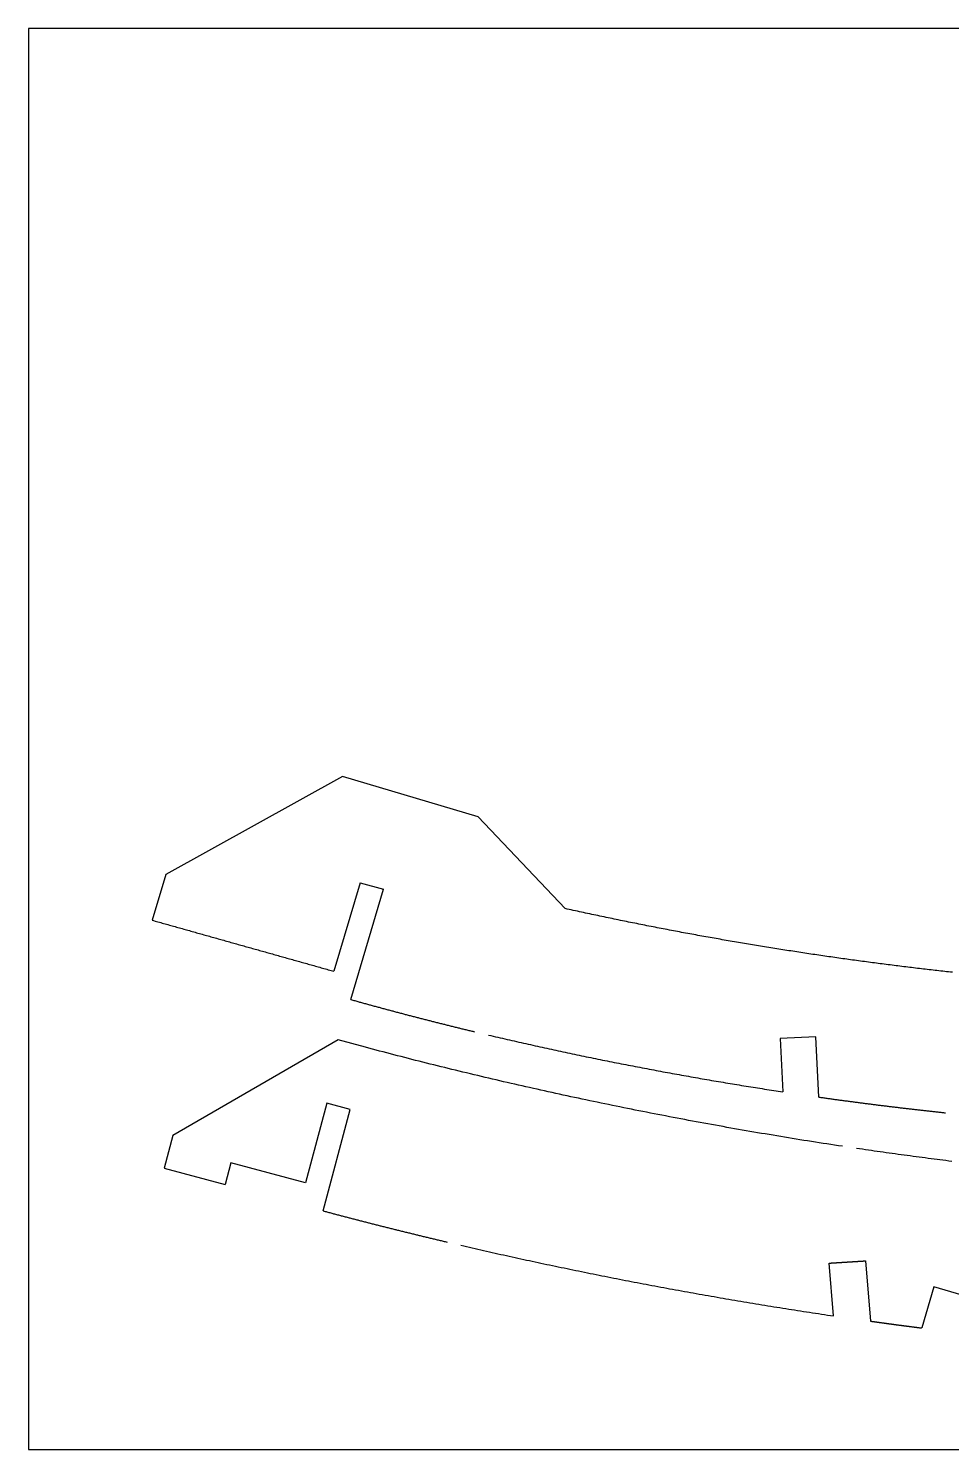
# Model space of a CAD drawing. Extents: x -234 to 666, y 203 to 303.
# Drawn here: x -233.8 to -168.8, y 203.5 to 303.5 of the extents above; entities that cross this region are included whole.
import ezdxf

# ---------------------------------------------------------------- set-up
doc = ezdxf.new("R2010")
doc.units = 0
doc.layers.get('0').update_dxf_attribs({"linetype": 'CONTINUOUS'})
doc.layers.add('90X10', color=1, linetype='CONTINUOUS')

msp = doc.modelspace()

# ---------------------------------------------------------------- linework, layer by layer
for p, q in [((-211.71242, 250.85115), (-224.15083, 243.9476)), ((-202.16387, 248.02243), (-211.71242, 250.85115)), ((-196.03099, 241.55935), (-202.16387, 248.02243)), ((-224.15083, 243.9476), (-225.10104, 240.74011)), ((-210.45742, 243.37339), (-212.30262, 237.14478)), ((-210.45742, 243.37339), (-208.81176, 242.91706)), ((-211.1113, 235.15476), (-208.81176, 242.91706)), ((-212.00123, 232.31219), (-223.6477, 225.5881)), ((-210.09338, 231.80099), (-212.00123, 232.31219)), ((-178.38809, 232.52904), (-180.8898, 232.41942)), ((-180.8898, 232.41942), (-180.70218, 228.66223)), ((-178.17654, 228.29261), (-178.38809, 232.52904)), ((-212.81069, 227.859), (-214.30969, 222.26465)), ((-213.06495, 220.28604), (-211.15468, 227.41527)), ((-211.15468, 227.41527), (-212.81069, 227.859)), ((-223.6477, 225.5881), (-224.26431, 223.28689)), ((-224.26431, 223.28689), (-219.97208, 222.13679)), ((-219.56081, 223.67168), (-219.97208, 222.13679)), ((-214.30969, 222.26465), (-219.56081, 223.67168)), ((-177.13225, 212.89694), (-177.43961, 216.60988)), ((-174.89608, 216.76951), (-174.54486, 212.52673)), ((-170.07903, 214.93936), (-170.923, 212.04547)), ((-167.67753, 214.23988), (-170.07903, 214.93936))]:
    msp.add_line(p, q)
for points in [[(-168.767, 237.074, 0), (-168.903, 237.089, 0), (-169.039, 237.103, 0), (-169.175, 237.118, 0), (-169.311, 237.133, 0), (-169.447, 237.148, 0), (-169.584, 237.164, 0), (-169.72, 237.179, 0), (-169.857, 237.194, 0), (-169.993, 237.21, 0), (-170.13, 237.225, 0), (-170.266, 237.241, 0), (-170.403, 237.256, 0), (-170.54, 237.272, 0), (-170.677, 237.288, 0), (-170.814, 237.304, 0), (-170.951, 237.32, 0), (-171.088, 237.336, 0), (-171.225, 237.352, 0), (-171.362, 237.369, 0), (-171.5, 237.385, 0), (-171.637, 237.401, 0), (-171.775, 237.418, 0), (-171.912, 237.435, 0), (-172.05, 237.451, 0), (-172.188, 237.468, 0), (-172.325, 237.485, 0), (-172.463, 237.502, 0), (-172.601, 237.519, 0), (-172.739, 237.536, 0), (-172.877, 237.554, 0), (-173.016, 237.571, 0), (-173.154, 237.588, 0), (-173.292, 237.606, 0), (-173.43, 237.623, 0), (-173.569, 237.641, 0), (-173.707, 237.659, 0), (-173.846, 237.677, 0), (-173.985, 237.695, 0), (-174.123, 237.713, 0), (-174.262, 237.731, 0), (-174.401, 237.749, 0), (-174.54, 237.768, 0), (-174.679, 237.786, 0), (-174.818, 237.804, 0), (-174.957, 237.823, 0), (-175.096, 237.842, 0), (-175.235, 237.86, 0), (-175.375, 237.879, 0), (-175.514, 237.898, 0), (-175.653, 237.917, 0), (-175.793, 237.936, 0), (-175.932, 237.955, 0), (-176.072, 237.975, 0), (-176.212, 237.994, 0), (-176.351, 238.014, 0), (-176.491, 238.033, 0), (-176.631, 238.053, 0), (-176.771, 238.073, 0), (-176.911, 238.092, 0), (-177.051, 238.112, 0), (-177.191, 238.132, 0), (-177.331, 238.152, 0), (-177.471, 238.172, 0), (-177.612, 238.193, 0), (-177.752, 238.213, 0), (-177.892, 238.233, 0), (-178.033, 238.254, 0), (-178.173, 238.275, 0), (-178.314, 238.295, 0), (-178.454, 238.316, 0), (-178.595, 238.337, 0), (-178.736, 238.358, 0), (-178.877, 238.379, 0), (-179.017, 238.4, 0), (-179.158, 238.421, 0), (-179.299, 238.443, 0), (-179.44, 238.464, 0), (-179.581, 238.486, 0), (-179.722, 238.507, 0), (-179.863, 238.529, 0), (-180.004, 238.551, 0), (-180.146, 238.573, 0), (-180.287, 238.594, 0), (-180.428, 238.616, 0), (-180.57, 238.639, 0), (-180.711, 238.661, 0), (-180.852, 238.683, 0), (-180.994, 238.706, 0), (-181.136, 238.728, 0), (-181.277, 238.751, 0), (-181.419, 238.773, 0), (-181.56, 238.796, 0), (-181.702, 238.819, 0), (-181.844, 238.842, 0), (-181.986, 238.865, 0), (-182.128, 238.888, 0), (-182.27, 238.911, 0), (-182.412, 238.934, 0), (-182.554, 238.958, 0), (-182.696, 238.981, 0), (-182.838, 239.005, 0), (-182.98, 239.028, 0), (-183.122, 239.052, 0), (-183.264, 239.076, 0), (-183.406, 239.1, 0), (-183.549, 239.124, 0), (-183.691, 239.148, 0), (-183.833, 239.172, 0), (-183.976, 239.196, 0), (-184.118, 239.221, 0), (-184.261, 239.245, 0), (-184.403, 239.27, 0), (-184.546, 239.294, 0), (-184.688, 239.319, 0), (-184.831, 239.344, 0), (-184.974, 239.369, 0), (-185.116, 239.394, 0), (-185.259, 239.419, 0), (-185.402, 239.444, 0), (-185.544, 239.469, 0), (-185.687, 239.495, 0), (-185.83, 239.52, 0), (-185.973, 239.546, 0), (-186.116, 239.571, 0), (-186.259, 239.597, 0), (-186.402, 239.623, 0), (-186.545, 239.649, 0), (-186.688, 239.675, 0), (-186.831, 239.701, 0), (-186.974, 239.727, 0), (-187.117, 239.753, 0), (-187.26, 239.78, 0), (-187.404, 239.806, 0), (-187.547, 239.833, 0), (-187.69, 239.859, 0), (-187.833, 239.886, 0), (-187.977, 239.913, 0), (-188.12, 239.94, 0), (-188.263, 239.967, 0), (-188.407, 239.994, 0), (-188.55, 240.021, 0), (-188.694, 240.048, 0), (-188.837, 240.075, 0), (-188.98, 240.103, 0), (-189.124, 240.13, 0), (-189.267, 240.158, 0), (-189.411, 240.186, 0), (-189.555, 240.214, 0), (-189.698, 240.241, 0), (-189.842, 240.269, 0), (-189.985, 240.298, 0), (-190.129, 240.326, 0), (-190.273, 240.354, 0), (-190.416, 240.382, 0), (-190.56, 240.411, 0), (-190.704, 240.439, 0), (-190.848, 240.468, 0), (-190.991, 240.497, 0), (-191.135, 240.525, 0), (-191.279, 240.554, 0), (-191.423, 240.583, 0), (-191.567, 240.612, 0), (-191.71, 240.642, 0), (-191.854, 240.671, 0), (-191.998, 240.7, 0), (-192.142, 240.73, 0), (-192.286, 240.759, 0), (-192.43, 240.789, 0), (-192.574, 240.818, 0), (-192.718, 240.848, 0), (-192.862, 240.878, 0), (-193.006, 240.908, 0), (-193.15, 240.938, 0), (-193.294, 240.968, 0), (-193.438, 240.999, 0), (-193.582, 241.029, 0), (-193.726, 241.06, 0), (-193.87, 241.09, 0), (-194.014, 241.121, 0), (-194.158, 241.151, 0), (-194.302, 241.182, 0), (-194.446, 241.213, 0), (-194.59, 241.244, 0), (-194.734, 241.275, 0), (-194.878, 241.307, 0), (-195.022, 241.338, 0), (-195.166, 241.369, 0), (-195.31, 241.401, 0), (-195.455, 241.432, 0), (-195.599, 241.464, 0), (-195.743, 241.496, 0), (-195.887, 241.527, 0), (-196.031, 241.559, 0)], [(-225.101, 240.74, 0), (-225, 240.712, 0), (-224.899, 240.683, 0), (-224.799, 240.655, 0), (-224.698, 240.627, 0), (-224.597, 240.598, 0), (-224.496, 240.57, 0), (-224.396, 240.542, 0), (-224.295, 240.513, 0), (-224.194, 240.485, 0), (-224.093, 240.457, 0), (-223.992, 240.428, 0), (-223.892, 240.4, 0), (-223.791, 240.372, 0), (-223.69, 240.344, 0), (-223.589, 240.315, 0), (-223.489, 240.287, 0), (-223.388, 240.259, 0), (-223.287, 240.23, 0), (-223.186, 240.202, 0), (-223.085, 240.174, 0), (-222.985, 240.145, 0), (-222.884, 240.117, 0), (-222.783, 240.089, 0), (-222.682, 240.06, 0), (-222.582, 240.032, 0), (-222.481, 240.004, 0), (-222.38, 239.975, 0), (-222.279, 239.947, 0), (-222.178, 239.919, 0), (-222.078, 239.89, 0), (-221.977, 239.862, 0), (-221.876, 239.834, 0), (-221.775, 239.805, 0), (-221.675, 239.777, 0), (-221.574, 239.749, 0), (-221.473, 239.72, 0), (-221.372, 239.692, 0), (-221.271, 239.664, 0), (-221.171, 239.635, 0), (-221.07, 239.607, 0), (-220.969, 239.579, 0), (-220.868, 239.551, 0), (-220.768, 239.522, 0), (-220.667, 239.494, 0), (-220.566, 239.466, 0), (-220.465, 239.437, 0), (-220.364, 239.409, 0), (-220.264, 239.381, 0), (-220.163, 239.352, 0), (-220.062, 239.324, 0), (-219.961, 239.296, 0), (-219.861, 239.267, 0), (-219.76, 239.239, 0), (-219.659, 239.211, 0), (-219.558, 239.182, 0), (-219.457, 239.154, 0), (-219.357, 239.126, 0), (-219.256, 239.097, 0), (-219.155, 239.069, 0), (-219.054, 239.041, 0), (-218.954, 239.013, 0), (-218.853, 238.984, 0), (-218.752, 238.956, 0), (-218.651, 238.928, 0), (-218.551, 238.899, 0), (-218.45, 238.871, 0), (-218.349, 238.843, 0), (-218.248, 238.814, 0), (-218.147, 238.786, 0), (-218.047, 238.758, 0), (-217.946, 238.729, 0), (-217.845, 238.701, 0), (-217.744, 238.673, 0), (-217.644, 238.645, 0), (-217.543, 238.616, 0), (-217.442, 238.588, 0), (-217.341, 238.56, 0), (-217.24, 238.531, 0), (-217.14, 238.503, 0), (-217.039, 238.475, 0), (-216.938, 238.446, 0), (-216.837, 238.418, 0), (-216.737, 238.39, 0), (-216.636, 238.362, 0), (-216.535, 238.333, 0), (-216.434, 238.305, 0), (-216.333, 238.277, 0), (-216.233, 238.248, 0), (-216.132, 238.22, 0), (-216.031, 238.192, 0), (-215.93, 238.163, 0), (-215.83, 238.135, 0), (-215.729, 238.107, 0), (-215.628, 238.078, 0), (-215.527, 238.05, 0), (-215.427, 238.022, 0), (-215.326, 237.994, 0), (-215.225, 237.965, 0), (-215.124, 237.937, 0), (-215.023, 237.909, 0), (-214.923, 237.88, 0), (-214.822, 237.852, 0), (-214.721, 237.824, 0), (-214.62, 237.796, 0), (-214.52, 237.767, 0), (-214.419, 237.739, 0), (-214.318, 237.711, 0), (-214.217, 237.682, 0), (-214.116, 237.654, 0), (-214.016, 237.626, 0), (-213.915, 237.597, 0), (-213.814, 237.569, 0), (-213.713, 237.541, 0), (-213.613, 237.513, 0), (-213.512, 237.484, 0), (-213.411, 237.456, 0), (-213.31, 237.428, 0), (-213.21, 237.399, 0), (-213.109, 237.371, 0), (-213.008, 237.343, 0), (-212.907, 237.315, 0), (-212.806, 237.286, 0), (-212.706, 237.258, 0), (-212.605, 237.23, 0), (-212.504, 237.201, 0), (-212.403, 237.173, 0), (-212.303, 237.145, 0)], [(-211.111, 235.155, 0), (-211.043, 235.136, 0), (-210.975, 235.117, 0), (-210.907, 235.097, 0), (-210.838, 235.078, 0), (-210.77, 235.059, 0), (-210.702, 235.04, 0), (-210.634, 235.021, 0), (-210.565, 235.002, 0), (-210.497, 234.983, 0), (-210.429, 234.964, 0), (-210.36, 234.946, 0), (-210.292, 234.927, 0), (-210.224, 234.908, 0), (-210.155, 234.889, 0), (-210.087, 234.87, 0), (-210.019, 234.851, 0), (-209.95, 234.832, 0), (-209.882, 234.814, 0), (-209.814, 234.795, 0), (-209.745, 234.776, 0), (-209.677, 234.758, 0), (-209.609, 234.739, 0), (-209.54, 234.72, 0), (-209.472, 234.701, 0), (-209.403, 234.683, 0), (-209.335, 234.664, 0), (-209.267, 234.646, 0), (-209.198, 234.627, 0), (-209.13, 234.609, 0), (-209.061, 234.59, 0), (-208.993, 234.572, 0), (-208.924, 234.553, 0), (-208.856, 234.535, 0), (-208.788, 234.516, 0), (-208.719, 234.498, 0), (-208.651, 234.479, 0), (-208.582, 234.461, 0), (-208.514, 234.443, 0), (-208.445, 234.424, 0), (-208.377, 234.406, 0), (-208.308, 234.388, 0), (-208.24, 234.369, 0), (-208.171, 234.351, 0), (-208.103, 234.333, 0), (-208.034, 234.315, 0), (-207.966, 234.296, 0), (-207.897, 234.278, 0), (-207.829, 234.26, 0), (-207.76, 234.242, 0), (-207.692, 234.224, 0), (-207.623, 234.206, 0), (-207.555, 234.188, 0), (-207.486, 234.17, 0), (-207.417, 234.152, 0), (-207.349, 234.134, 0), (-207.28, 234.116, 0), (-207.212, 234.098, 0), (-207.143, 234.08, 0), (-207.075, 234.062, 0), (-207.006, 234.044, 0), (-206.937, 234.026, 0), (-206.869, 234.008, 0), (-206.8, 233.99, 0), (-206.732, 233.972, 0), (-206.663, 233.955, 0), (-206.594, 233.937, 0), (-206.526, 233.919, 0), (-206.457, 233.901, 0), (-206.388, 233.884, 0), (-206.32, 233.866, 0), (-206.251, 233.848, 0), (-206.183, 233.831, 0), (-206.114, 233.813, 0), (-206.045, 233.795, 0), (-205.977, 233.778, 0), (-205.908, 233.76, 0), (-205.839, 233.743, 0), (-205.771, 233.725, 0), (-205.702, 233.707, 0), (-205.633, 233.69, 0), (-205.565, 233.672, 0), (-205.496, 233.655, 0), (-205.427, 233.638, 0), (-205.358, 233.62, 0), (-205.29, 233.603, 0), (-205.221, 233.585, 0), (-205.152, 233.568, 0), (-205.084, 233.551, 0), (-205.015, 233.533, 0), (-204.946, 233.516, 0), (-204.878, 233.499, 0), (-204.809, 233.482, 0), (-204.74, 233.464, 0), (-204.671, 233.447, 0), (-204.603, 233.43, 0), (-204.534, 233.413, 0), (-204.465, 233.396, 0), (-204.396, 233.378, 0), (-204.328, 233.361, 0), (-204.259, 233.344, 0), (-204.19, 233.327, 0), (-204.121, 233.31, 0), (-204.053, 233.293, 0), (-203.984, 233.276, 0), (-203.915, 233.259, 0), (-203.846, 233.242, 0), (-203.777, 233.225, 0), (-203.709, 233.208, 0), (-203.64, 233.191, 0), (-203.571, 233.174, 0), (-203.502, 233.158, 0), (-203.434, 233.141, 0), (-203.365, 233.124, 0), (-203.296, 233.107, 0), (-203.227, 233.09, 0), (-203.158, 233.074, 0), (-203.09, 233.057, 0), (-203.021, 233.04, 0), (-202.952, 233.023, 0), (-202.883, 233.007, 0), (-202.814, 232.99, 0), (-202.745, 232.973, 0), (-202.677, 232.957, 0), (-202.608, 232.94, 0), (-202.539, 232.924, 0), (-202.47, 232.907, 0), (-202.401, 232.891, 0)], [(-201.429, 232.659, 0), (-201.265, 232.62, 0), (-201.101, 232.582, 0), (-200.937, 232.544, 0), (-200.773, 232.505, 0), (-200.609, 232.467, 0), (-200.445, 232.429, 0), (-200.281, 232.391, 0), (-200.117, 232.353, 0), (-199.953, 232.316, 0), (-199.789, 232.278, 0), (-199.626, 232.241, 0), (-199.462, 232.203, 0), (-199.298, 232.166, 0), (-199.134, 232.129, 0), (-198.97, 232.092, 0), (-198.806, 232.055, 0), (-198.642, 232.018, 0), (-198.478, 231.982, 0), (-198.314, 231.945, 0), (-198.15, 231.909, 0), (-197.986, 231.872, 0), (-197.822, 231.836, 0), (-197.658, 231.8, 0), (-197.494, 231.764, 0), (-197.33, 231.728, 0), (-197.166, 231.693, 0), (-197.002, 231.657, 0), (-196.838, 231.622, 0), (-196.674, 231.586, 0), (-196.51, 231.551, 0), (-196.346, 231.516, 0), (-196.182, 231.481, 0), (-196.018, 231.446, 0), (-195.854, 231.411, 0), (-195.69, 231.376, 0), (-195.527, 231.342, 0), (-195.363, 231.307, 0), (-195.199, 231.273, 0), (-195.035, 231.238, 0), (-194.871, 231.204, 0), (-194.707, 231.17, 0), (-194.543, 231.136, 0), (-194.379, 231.102, 0), (-194.215, 231.069, 0), (-194.052, 231.035, 0), (-193.888, 231.002, 0), (-193.724, 230.968, 0), (-193.56, 230.935, 0), (-193.396, 230.902, 0), (-193.233, 230.869, 0), (-193.069, 230.836, 0), (-192.905, 230.803, 0), (-192.741, 230.771, 0), (-192.578, 230.738, 0), (-192.414, 230.706, 0), (-192.25, 230.673, 0), (-192.087, 230.641, 0), (-191.923, 230.609, 0), (-191.759, 230.577, 0), (-191.596, 230.545, 0), (-191.432, 230.513, 0), (-191.269, 230.481, 0), (-191.105, 230.45, 0), (-190.941, 230.418, 0), (-190.778, 230.387, 0), (-190.614, 230.356, 0), (-190.451, 230.325, 0), (-190.288, 230.294, 0), (-190.124, 230.263, 0), (-189.961, 230.232, 0), (-189.797, 230.202, 0), (-189.634, 230.171, 0), (-189.471, 230.141, 0), (-189.307, 230.11, 0), (-189.144, 230.08, 0), (-188.981, 230.05, 0), (-188.818, 230.02, 0), (-188.654, 229.99, 0), (-188.491, 229.96, 0), (-188.328, 229.931, 0), (-188.165, 229.901, 0), (-188.002, 229.872, 0), (-187.839, 229.842, 0), (-187.676, 229.813, 0), (-187.513, 229.784, 0), (-187.35, 229.755, 0), (-187.187, 229.726, 0), (-187.024, 229.697, 0), (-186.861, 229.669, 0), (-186.698, 229.64, 0), (-186.536, 229.612, 0), (-186.373, 229.583, 0), (-186.21, 229.555, 0), (-186.047, 229.527, 0), (-185.885, 229.499, 0), (-185.722, 229.471, 0), (-185.56, 229.444, 0), (-185.397, 229.416, 0), (-185.235, 229.388, 0), (-185.072, 229.361, 0), (-184.91, 229.334, 0), (-184.747, 229.306, 0), (-184.585, 229.279, 0), (-184.423, 229.252, 0), (-184.26, 229.225, 0), (-184.098, 229.199, 0), (-183.936, 229.172, 0), (-183.774, 229.146, 0), (-183.612, 229.119, 0), (-183.45, 229.093, 0), (-183.288, 229.067, 0), (-183.126, 229.04, 0), (-182.964, 229.014, 0), (-182.802, 228.989, 0), (-182.64, 228.963, 0), (-182.478, 228.937, 0), (-182.317, 228.912, 0), (-182.155, 228.886, 0), (-181.993, 228.861, 0), (-181.832, 228.836, 0), (-181.67, 228.811, 0), (-181.509, 228.786, 0), (-181.347, 228.761, 0), (-181.186, 228.736, 0), (-181.025, 228.711, 0), (-180.863, 228.687, 0), (-180.702, 228.662, 0)], [(-176.516, 224.829, 0), (-176.787, 224.87, 0), (-177.059, 224.911, 0), (-177.33, 224.953, 0), (-177.601, 224.994, 0), (-177.873, 225.036, 0), (-178.144, 225.079, 0), (-178.415, 225.121, 0), (-178.686, 225.164, 0), (-178.958, 225.207, 0), (-179.229, 225.25, 0), (-179.5, 225.294, 0), (-179.771, 225.337, 0), (-180.042, 225.381, 0), (-180.313, 225.425, 0), (-180.585, 225.47, 0), (-180.856, 225.515, 0), (-181.127, 225.56, 0), (-181.398, 225.605, 0), (-181.668, 225.65, 0), (-181.939, 225.696, 0), (-182.21, 225.742, 0), (-182.481, 225.788, 0), (-182.752, 225.834, 0), (-183.022, 225.881, 0), (-183.293, 225.927, 0), (-183.563, 225.974, 0), (-183.834, 226.022, 0), (-184.104, 226.069, 0), (-184.375, 226.117, 0), (-184.645, 226.165, 0), (-184.915, 226.213, 0), (-185.185, 226.261, 0), (-185.455, 226.31, 0), (-185.725, 226.359, 0), (-185.995, 226.408, 0), (-186.265, 226.457, 0), (-186.534, 226.507, 0), (-186.804, 226.557, 0), (-187.073, 226.607, 0), (-187.343, 226.657, 0), (-187.612, 226.707, 0), (-187.881, 226.758, 0), (-188.15, 226.809, 0), (-188.419, 226.86, 0), (-188.688, 226.911, 0), (-188.957, 226.963, 0), (-189.225, 227.015, 0), (-189.494, 227.067, 0), (-189.762, 227.119, 0), (-190.03, 227.171, 0), (-190.298, 227.224, 0), (-190.566, 227.277, 0), (-190.834, 227.33, 0), (-191.102, 227.383, 0), (-191.369, 227.436, 0), (-191.637, 227.49, 0), (-191.904, 227.544, 0), (-192.171, 227.598, 0), (-192.438, 227.652, 0), (-192.705, 227.707, 0), (-192.972, 227.762, 0), (-193.238, 227.817, 0), (-193.505, 227.872, 0), (-193.771, 227.927, 0), (-194.037, 227.983, 0), (-194.303, 228.038, 0), (-194.568, 228.094, 0), (-194.834, 228.151, 0), (-195.099, 228.207, 0), (-195.364, 228.263, 0), (-195.629, 228.32, 0), (-195.894, 228.377, 0), (-196.158, 228.434, 0), (-196.423, 228.492, 0), (-196.687, 228.549, 0), (-196.951, 228.607, 0), (-197.215, 228.665, 0), (-197.478, 228.723, 0), (-197.742, 228.782, 0), (-198.005, 228.84, 0), (-198.268, 228.899, 0), (-198.531, 228.958, 0), (-198.793, 229.017, 0), (-199.056, 229.076, 0), (-199.318, 229.136, 0), (-199.58, 229.196, 0), (-199.841, 229.256, 0), (-200.103, 229.316, 0), (-200.364, 229.376, 0), (-200.625, 229.437, 0), (-200.886, 229.497, 0), (-201.146, 229.558, 0), (-201.407, 229.619, 0), (-201.667, 229.68, 0), (-201.926, 229.742, 0), (-202.186, 229.803, 0), (-202.445, 229.865, 0), (-202.704, 229.927, 0), (-202.963, 229.989, 0), (-203.221, 230.052, 0), (-203.48, 230.114, 0), (-203.738, 230.177, 0), (-203.995, 230.24, 0), (-204.253, 230.303, 0), (-204.51, 230.366, 0), (-204.767, 230.429, 0), (-205.024, 230.493, 0), (-205.28, 230.557, 0), (-205.536, 230.621, 0), (-205.792, 230.685, 0), (-206.047, 230.749, 0), (-206.302, 230.814, 0), (-206.557, 230.878, 0), (-206.812, 230.943, 0), (-207.066, 231.008, 0), (-207.32, 231.073, 0), (-207.574, 231.138, 0), (-207.827, 231.204, 0), (-208.08, 231.27, 0), (-208.333, 231.335, 0), (-208.585, 231.401, 0), (-208.838, 231.468, 0), (-209.089, 231.534, 0), (-209.341, 231.6, 0), (-209.592, 231.667, 0), (-209.843, 231.734, 0), (-210.093, 231.801, 0)], [(-178.177, 228.293, 0), (-178.105, 228.283, 0), (-178.034, 228.273, 0), (-177.963, 228.263, 0), (-177.892, 228.253, 0), (-177.821, 228.243, 0), (-177.75, 228.233, 0), (-177.678, 228.223, 0), (-177.607, 228.213, 0), (-177.536, 228.203, 0), (-177.465, 228.193, 0), (-177.394, 228.183, 0), (-177.323, 228.173, 0), (-177.252, 228.164, 0), (-177.181, 228.154, 0), (-177.11, 228.144, 0), (-177.039, 228.134, 0), (-176.968, 228.125, 0), (-176.897, 228.115, 0), (-176.826, 228.105, 0), (-176.755, 228.096, 0), (-176.684, 228.086, 0), (-176.613, 228.076, 0), (-176.542, 228.067, 0), (-176.471, 228.057, 0), (-176.4, 228.048, 0), (-176.33, 228.038, 0), (-176.259, 228.029, 0), (-176.188, 228.019, 0), (-176.117, 228.01, 0), (-176.046, 228, 0), (-175.975, 227.991, 0), (-175.905, 227.982, 0), (-175.834, 227.972, 0), (-175.763, 227.963, 0), (-175.692, 227.954, 0), (-175.621, 227.944, 0), (-175.551, 227.935, 0), (-175.48, 227.926, 0), (-175.409, 227.917, 0), (-175.339, 227.907, 0), (-175.268, 227.898, 0), (-175.197, 227.889, 0), (-175.127, 227.88, 0), (-175.056, 227.871, 0), (-174.985, 227.862, 0), (-174.915, 227.852, 0), (-174.844, 227.843, 0), (-174.774, 227.834, 0), (-174.703, 227.825, 0), (-174.632, 227.816, 0), (-174.562, 227.807, 0), (-174.491, 227.798, 0), (-174.421, 227.79, 0), (-174.35, 227.781, 0), (-174.28, 227.772, 0), (-174.209, 227.763, 0), (-174.139, 227.754, 0), (-174.068, 227.745, 0), (-173.998, 227.736, 0), (-173.928, 227.728, 0), (-173.857, 227.719, 0), (-173.787, 227.71, 0), (-173.716, 227.701, 0), (-173.646, 227.693, 0), (-173.576, 227.684, 0), (-173.505, 227.675, 0), (-173.435, 227.667, 0), (-173.365, 227.658, 0), (-173.295, 227.65, 0), (-173.224, 227.641, 0), (-173.154, 227.632, 0), (-173.084, 227.624, 0), (-173.014, 227.615, 0), (-172.943, 227.607, 0), (-172.873, 227.598, 0), (-172.803, 227.59, 0), (-172.733, 227.582, 0), (-172.663, 227.573, 0), (-172.593, 227.565, 0), (-172.522, 227.557, 0), (-172.452, 227.548, 0), (-172.382, 227.54, 0), (-172.312, 227.532, 0), (-172.242, 227.523, 0), (-172.172, 227.515, 0), (-172.102, 227.507, 0), (-172.032, 227.499, 0), (-171.962, 227.491, 0), (-171.892, 227.482, 0), (-171.822, 227.474, 0), (-171.752, 227.466, 0), (-171.682, 227.458, 0), (-171.612, 227.45, 0), (-171.542, 227.442, 0), (-171.473, 227.434, 0), (-171.403, 227.426, 0), (-171.333, 227.418, 0), (-171.263, 227.41, 0), (-171.193, 227.402, 0), (-171.123, 227.394, 0), (-171.054, 227.386, 0), (-170.984, 227.378, 0), (-170.914, 227.37, 0), (-170.844, 227.363, 0), (-170.775, 227.355, 0), (-170.705, 227.347, 0), (-170.635, 227.339, 0), (-170.566, 227.331, 0), (-170.496, 227.324, 0), (-170.426, 227.316, 0), (-170.357, 227.308, 0), (-170.287, 227.301, 0), (-170.217, 227.293, 0), (-170.148, 227.285, 0), (-170.078, 227.278, 0), (-170.009, 227.27, 0), (-169.939, 227.263, 0), (-169.87, 227.255, 0), (-169.8, 227.248, 0), (-169.731, 227.24, 0), (-169.661, 227.233, 0), (-169.592, 227.225, 0), (-169.523, 227.218, 0), (-169.453, 227.21, 0), (-169.384, 227.203, 0), (-169.314, 227.196, 0), (-169.245, 227.188, 0)], [(-168.805, 223.768, 0), (-169.015, 223.794, 0), (-169.224, 223.82, 0), (-169.434, 223.847, 0), (-169.644, 223.873, 0), (-169.853, 223.9, 0), (-170.063, 223.927, 0), (-170.273, 223.954, 0), (-170.483, 223.981, 0), (-170.693, 224.009, 0), (-170.902, 224.036, 0), (-171.112, 224.064, 0), (-171.322, 224.092, 0), (-171.532, 224.12, 0), (-171.742, 224.148, 0), (-171.953, 224.176, 0), (-172.163, 224.205, 0), (-172.373, 224.233, 0), (-172.583, 224.262, 0), (-172.793, 224.291, 0), (-173.003, 224.32, 0), (-173.213, 224.349, 0), (-173.424, 224.379, 0), (-173.634, 224.408, 0), (-173.844, 224.438, 0), (-174.055, 224.468, 0), (-174.265, 224.498, 0), (-174.475, 224.528, 0), (-174.686, 224.558, 0), (-174.896, 224.589, 0), (-175.106, 224.62, 0), (-175.317, 224.65, 0), (-175.527, 224.681, 0)], [(-213.065, 220.286, 0), (-212.998, 220.268, 0), (-212.931, 220.25, 0), (-212.864, 220.232, 0), (-212.797, 220.214, 0), (-212.73, 220.196, 0), (-212.662, 220.179, 0), (-212.595, 220.161, 0), (-212.528, 220.143, 0), (-212.461, 220.125, 0), (-212.393, 220.107, 0), (-212.326, 220.089, 0), (-212.259, 220.071, 0), (-212.191, 220.054, 0), (-212.124, 220.036, 0), (-212.056, 220.018, 0), (-211.989, 220, 0), (-211.922, 219.982, 0), (-211.854, 219.965, 0), (-211.786, 219.947, 0), (-211.719, 219.929, 0), (-211.651, 219.911, 0), (-211.584, 219.894, 0), (-211.516, 219.876, 0), (-211.448, 219.858, 0), (-211.381, 219.841, 0), (-211.313, 219.823, 0), (-211.245, 219.805, 0), (-211.177, 219.788, 0), (-211.109, 219.77, 0), (-211.042, 219.752, 0), (-210.974, 219.735, 0), (-210.906, 219.717, 0), (-210.838, 219.699, 0), (-210.77, 219.682, 0), (-210.702, 219.664, 0), (-210.634, 219.647, 0), (-210.566, 219.629, 0), (-210.498, 219.612, 0), (-210.43, 219.594, 0), (-210.362, 219.576, 0), (-210.293, 219.559, 0), (-210.225, 219.541, 0), (-210.157, 219.524, 0), (-210.089, 219.506, 0), (-210.021, 219.489, 0), (-209.952, 219.471, 0), (-209.884, 219.454, 0), (-209.816, 219.436, 0), (-209.747, 219.419, 0), (-209.679, 219.402, 0), (-209.61, 219.384, 0), (-209.542, 219.367, 0), (-209.473, 219.349, 0), (-209.405, 219.332, 0), (-209.336, 219.315, 0), (-209.268, 219.297, 0), (-209.199, 219.28, 0), (-209.131, 219.263, 0), (-209.062, 219.245, 0), (-208.993, 219.228, 0), (-208.925, 219.211, 0), (-208.856, 219.193, 0), (-208.787, 219.176, 0), (-208.719, 219.159, 0), (-208.65, 219.141, 0), (-208.581, 219.124, 0), (-208.512, 219.107, 0), (-208.443, 219.09, 0), (-208.374, 219.072, 0), (-208.305, 219.055, 0), (-208.236, 219.038, 0), (-208.167, 219.021, 0), (-208.098, 219.004, 0), (-208.029, 218.986, 0), (-207.96, 218.969, 0), (-207.891, 218.952, 0), (-207.822, 218.935, 0), (-207.753, 218.918, 0), (-207.684, 218.901, 0), (-207.615, 218.884, 0), (-207.546, 218.866, 0), (-207.476, 218.849, 0), (-207.407, 218.832, 0), (-207.338, 218.815, 0), (-207.269, 218.798, 0), (-207.199, 218.781, 0), (-207.13, 218.764, 0), (-207.061, 218.747, 0), (-206.991, 218.73, 0), (-206.922, 218.713, 0), (-206.852, 218.696, 0), (-206.783, 218.679, 0), (-206.713, 218.662, 0), (-206.644, 218.645, 0), (-206.574, 218.628, 0), (-206.505, 218.611, 0), (-206.435, 218.594, 0), (-206.366, 218.578, 0), (-206.296, 218.561, 0), (-206.226, 218.544, 0), (-206.157, 218.527, 0), (-206.087, 218.51, 0), (-206.017, 218.493, 0), (-205.947, 218.476, 0), (-205.878, 218.46, 0), (-205.808, 218.443, 0), (-205.738, 218.426, 0), (-205.668, 218.409, 0), (-205.598, 218.392, 0), (-205.528, 218.376, 0), (-205.459, 218.359, 0), (-205.389, 218.342, 0), (-205.319, 218.325, 0), (-205.249, 218.309, 0), (-205.179, 218.292, 0), (-205.109, 218.275, 0), (-205.039, 218.259, 0), (-204.968, 218.242, 0), (-204.898, 218.225, 0), (-204.828, 218.209, 0), (-204.758, 218.192, 0), (-204.688, 218.175, 0), (-204.618, 218.159, 0), (-204.548, 218.142, 0), (-204.477, 218.125, 0), (-204.407, 218.109, 0), (-204.337, 218.092, 0)], [(-203.363, 217.865, 0), (-203.164, 217.818, 0), (-202.965, 217.772, 0), (-202.766, 217.726, 0), (-202.566, 217.681, 0), (-202.367, 217.635, 0), (-202.167, 217.589, 0), (-201.967, 217.544, 0), (-201.767, 217.498, 0), (-201.567, 217.453, 0), (-201.366, 217.408, 0), (-201.166, 217.362, 0), (-200.965, 217.317, 0), (-200.764, 217.272, 0), (-200.563, 217.228, 0), (-200.362, 217.183, 0), (-200.16, 217.138, 0), (-199.959, 217.094, 0), (-199.757, 217.049, 0), (-199.555, 217.005, 0), (-199.353, 216.961, 0), (-199.151, 216.916, 0), (-198.949, 216.872, 0), (-198.747, 216.828, 0), (-198.544, 216.785, 0), (-198.341, 216.741, 0), (-198.138, 216.697, 0), (-197.935, 216.654, 0), (-197.732, 216.61, 0), (-197.529, 216.567, 0), (-197.326, 216.524, 0), (-197.122, 216.481, 0), (-196.918, 216.438, 0), (-196.715, 216.395, 0), (-196.511, 216.352, 0), (-196.307, 216.31, 0), (-196.102, 216.267, 0), (-195.898, 216.225, 0), (-195.694, 216.182, 0), (-195.489, 216.14, 0), (-195.284, 216.098, 0), (-195.08, 216.056, 0), (-194.875, 216.014, 0), (-194.67, 215.972, 0), (-194.464, 215.931, 0), (-194.259, 215.889, 0), (-194.054, 215.848, 0), (-193.848, 215.806, 0), (-193.642, 215.765, 0), (-193.437, 215.724, 0), (-193.231, 215.683, 0), (-193.025, 215.642, 0), (-192.819, 215.601, 0), (-192.612, 215.561, 0), (-192.406, 215.52, 0), (-192.2, 215.48, 0), (-191.993, 215.439, 0), (-191.787, 215.399, 0), (-191.58, 215.359, 0), (-191.373, 215.319, 0), (-191.166, 215.279, 0), (-190.959, 215.24, 0), (-190.752, 215.2, 0), (-190.545, 215.161, 0), (-190.337, 215.121, 0), (-190.13, 215.082, 0), (-189.922, 215.043, 0), (-189.715, 215.004, 0), (-189.507, 214.965, 0), (-189.299, 214.926, 0), (-189.091, 214.888, 0), (-188.883, 214.849, 0), (-188.675, 214.811, 0), (-188.467, 214.773, 0), (-188.259, 214.734, 0), (-188.05, 214.696, 0), (-187.842, 214.658, 0), (-187.633, 214.621, 0), (-187.425, 214.583, 0), (-187.216, 214.545, 0), (-187.007, 214.508, 0), (-186.799, 214.471, 0), (-186.59, 214.434, 0), (-186.381, 214.397, 0), (-186.172, 214.36, 0), (-185.963, 214.323, 0), (-185.754, 214.286, 0), (-185.544, 214.25, 0), (-185.335, 214.213, 0), (-185.126, 214.177, 0), (-184.916, 214.141, 0), (-184.707, 214.105, 0), (-184.497, 214.069, 0), (-184.288, 214.033, 0), (-184.078, 213.998, 0), (-183.868, 213.962, 0), (-183.658, 213.927, 0), (-183.448, 213.892, 0), (-183.239, 213.856, 0), (-183.029, 213.821, 0), (-182.819, 213.787, 0), (-182.609, 213.752, 0), (-182.398, 213.717, 0), (-182.188, 213.683, 0), (-181.978, 213.649, 0), (-181.768, 213.614, 0), (-181.557, 213.58, 0), (-181.347, 213.546, 0), (-181.137, 213.513, 0), (-180.926, 213.479, 0), (-180.716, 213.445, 0), (-180.505, 213.412, 0), (-180.295, 213.379, 0), (-180.084, 213.346, 0), (-179.873, 213.313, 0), (-179.663, 213.28, 0), (-179.452, 213.247, 0), (-179.241, 213.215, 0), (-179.03, 213.182, 0), (-178.82, 213.15, 0), (-178.609, 213.118, 0), (-178.398, 213.086, 0), (-178.187, 213.054, 0), (-177.976, 213.022, 0), (-177.765, 212.991, 0), (-177.554, 212.959, 0), (-177.343, 212.928, 0), (-177.132, 212.897, 0)], [(-177.44, 216.61, 0), (-177.432, 216.61, 0), (-177.424, 216.611, 0), (-177.416, 216.611, 0), (-177.408, 216.612, 0), (-177.4, 216.612, 0), (-177.392, 216.613, 0), (-177.384, 216.613, 0), (-177.376, 216.614, 0), (-177.368, 216.614, 0), (-177.36, 216.615, 0), (-177.352, 216.615, 0), (-177.344, 216.616, 0), (-177.336, 216.616, 0), (-177.328, 216.617, 0), (-177.32, 216.617, 0), (-177.312, 216.618, 0), (-177.304, 216.618, 0), (-177.296, 216.619, 0), (-177.288, 216.619, 0), (-177.28, 216.62, 0), (-177.272, 216.62, 0), (-177.264, 216.621, 0), (-177.256, 216.621, 0), (-177.248, 216.622, 0), (-177.24, 216.622, 0), (-177.232, 216.623, 0), (-177.224, 216.623, 0), (-177.216, 216.624, 0), (-177.208, 216.624, 0), (-177.2, 216.625, 0), (-177.192, 216.625, 0), (-177.184, 216.626, 0), (-177.176, 216.626, 0), (-177.169, 216.627, 0), (-177.161, 216.627, 0), (-177.153, 216.628, 0), (-177.145, 216.628, 0), (-177.137, 216.629, 0), (-177.129, 216.629, 0), (-177.121, 216.63, 0), (-177.113, 216.63, 0), (-177.105, 216.631, 0), (-177.097, 216.631, 0), (-177.089, 216.632, 0), (-177.081, 216.632, 0), (-177.073, 216.633, 0), (-177.065, 216.633, 0), (-177.057, 216.634, 0), (-177.049, 216.634, 0), (-177.041, 216.635, 0), (-177.033, 216.635, 0), (-177.025, 216.636, 0), (-177.017, 216.636, 0), (-177.009, 216.637, 0), (-177.001, 216.637, 0), (-176.993, 216.638, 0), (-176.985, 216.638, 0), (-176.977, 216.639, 0), (-176.969, 216.639, 0), (-176.961, 216.64, 0), (-176.953, 216.64, 0), (-176.945, 216.641, 0), (-176.937, 216.641, 0), (-176.929, 216.642, 0), (-176.921, 216.642, 0), (-176.913, 216.643, 0), (-176.905, 216.643, 0), (-176.897, 216.644, 0), (-176.889, 216.644, 0), (-176.881, 216.645, 0), (-176.873, 216.645, 0), (-176.866, 216.646, 0), (-176.858, 216.646, 0), (-176.85, 216.647, 0), (-176.842, 216.647, 0), (-176.834, 216.648, 0), (-176.826, 216.648, 0), (-176.818, 216.649, 0), (-176.81, 216.649, 0), (-176.802, 216.65, 0), (-176.794, 216.65, 0), (-176.786, 216.651, 0), (-176.778, 216.651, 0), (-176.77, 216.652, 0), (-176.762, 216.652, 0), (-176.754, 216.653, 0), (-176.746, 216.653, 0), (-176.738, 216.654, 0), (-176.73, 216.654, 0), (-176.722, 216.655, 0), (-176.714, 216.655, 0), (-176.706, 216.656, 0), (-176.698, 216.656, 0), (-176.69, 216.657, 0), (-176.682, 216.657, 0), (-176.674, 216.658, 0), (-176.666, 216.658, 0), (-176.658, 216.659, 0), (-176.65, 216.659, 0), (-176.642, 216.66, 0), (-176.634, 216.66, 0), (-176.626, 216.661, 0), (-176.618, 216.661, 0), (-176.61, 216.662, 0), (-176.602, 216.662, 0), (-176.594, 216.663, 0), (-176.586, 216.663, 0), (-176.578, 216.664, 0), (-176.571, 216.664, 0), (-176.563, 216.665, 0), (-176.555, 216.665, 0), (-176.547, 216.666, 0), (-176.539, 216.666, 0), (-176.531, 216.667, 0), (-176.523, 216.667, 0), (-176.515, 216.668, 0), (-176.507, 216.668, 0), (-176.499, 216.669, 0), (-176.491, 216.669, 0), (-176.483, 216.67, 0), (-176.475, 216.67, 0), (-176.467, 216.671, 0), (-176.459, 216.671, 0), (-176.451, 216.672, 0), (-176.443, 216.672, 0), (-176.435, 216.673, 0), (-176.427, 216.673, 0), (-176.419, 216.674, 0), (-176.411, 216.674, 0), (-176.403, 216.675, 0), (-176.395, 216.675, 0), (-176.387, 216.676, 0), (-176.379, 216.676, 0), (-176.371, 216.677, 0), (-176.363, 216.677, 0), (-176.355, 216.678, 0), (-176.347, 216.678, 0), (-176.339, 216.679, 0), (-176.331, 216.679, 0), (-176.323, 216.68, 0), (-176.315, 216.68, 0), (-176.307, 216.681, 0), (-176.299, 216.681, 0), (-176.291, 216.682, 0), (-176.283, 216.682, 0), (-176.275, 216.683, 0), (-176.268, 216.683, 0), (-176.26, 216.684, 0), (-176.252, 216.684, 0), (-176.244, 216.685, 0), (-176.236, 216.685, 0), (-176.228, 216.686, 0), (-176.22, 216.686, 0), (-176.212, 216.687, 0), (-176.204, 216.687, 0), (-176.196, 216.688, 0), (-176.188, 216.688, 0), (-176.18, 216.689, 0), (-176.172, 216.689, 0), (-176.164, 216.69, 0), (-176.156, 216.69, 0), (-176.148, 216.691, 0), (-176.14, 216.691, 0), (-176.132, 216.692, 0), (-176.124, 216.692, 0), (-176.116, 216.693, 0), (-176.108, 216.693, 0), (-176.1, 216.694, 0), (-176.092, 216.694, 0), (-176.084, 216.695, 0), (-176.076, 216.695, 0), (-176.068, 216.696, 0), (-176.06, 216.696, 0), (-176.052, 216.697, 0), (-176.044, 216.697, 0), (-176.036, 216.698, 0), (-176.028, 216.698, 0), (-176.02, 216.699, 0), (-176.012, 216.699, 0), (-176.004, 216.7, 0), (-175.996, 216.7, 0), (-175.988, 216.701, 0), (-175.98, 216.701, 0), (-175.972, 216.702, 0), (-175.965, 216.702, 0), (-175.957, 216.703, 0), (-175.949, 216.703, 0), (-175.941, 216.704, 0), (-175.933, 216.704, 0), (-175.925, 216.705, 0), (-175.917, 216.705, 0), (-175.909, 216.706, 0), (-175.901, 216.706, 0), (-175.893, 216.707, 0), (-175.885, 216.707, 0), (-175.877, 216.708, 0), (-175.869, 216.708, 0), (-175.861, 216.709, 0), (-175.853, 216.709, 0), (-175.845, 216.71, 0), (-175.837, 216.71, 0), (-175.829, 216.711, 0), (-175.821, 216.711, 0), (-175.813, 216.712, 0), (-175.805, 216.712, 0), (-175.797, 216.713, 0), (-175.789, 216.713, 0), (-175.781, 216.714, 0), (-175.773, 216.714, 0), (-175.765, 216.715, 0), (-175.757, 216.715, 0), (-175.749, 216.716, 0), (-175.741, 216.716, 0), (-175.733, 216.717, 0), (-175.725, 216.717, 0), (-175.717, 216.718, 0), (-175.709, 216.718, 0), (-175.701, 216.719, 0), (-175.693, 216.719, 0), (-175.685, 216.72, 0), (-175.677, 216.72, 0), (-175.67, 216.721, 0), (-175.662, 216.721, 0), (-175.654, 216.722, 0), (-175.646, 216.722, 0), (-175.638, 216.723, 0), (-175.63, 216.723, 0), (-175.622, 216.724, 0), (-175.614, 216.724, 0), (-175.606, 216.725, 0), (-175.598, 216.725, 0), (-175.59, 216.726, 0), (-175.582, 216.726, 0), (-175.574, 216.727, 0), (-175.566, 216.727, 0), (-175.558, 216.728, 0), (-175.55, 216.728, 0), (-175.542, 216.729, 0), (-175.534, 216.729, 0), (-175.526, 216.73, 0), (-175.518, 216.73, 0), (-175.51, 216.731, 0), (-175.502, 216.731, 0), (-175.494, 216.732, 0), (-175.486, 216.732, 0), (-175.478, 216.733, 0), (-175.47, 216.733, 0), (-175.462, 216.734, 0), (-175.454, 216.734, 0), (-175.446, 216.735, 0), (-175.438, 216.735, 0), (-175.43, 216.736, 0), (-175.422, 216.736, 0), (-175.414, 216.737, 0), (-175.406, 216.737, 0), (-175.398, 216.738, 0), (-175.39, 216.738, 0), (-175.382, 216.739, 0), (-175.374, 216.739, 0), (-175.367, 216.74, 0), (-175.359, 216.74, 0), (-175.351, 216.741, 0), (-175.343, 216.741, 0), (-175.335, 216.742, 0), (-175.327, 216.742, 0), (-175.319, 216.743, 0), (-175.311, 216.743, 0), (-175.303, 216.744, 0), (-175.295, 216.744, 0), (-175.287, 216.745, 0), (-175.279, 216.745, 0), (-175.271, 216.746, 0), (-175.263, 216.746, 0), (-175.255, 216.747, 0), (-175.247, 216.747, 0), (-175.239, 216.748, 0), (-175.231, 216.748, 0), (-175.223, 216.749, 0), (-175.215, 216.749, 0), (-175.207, 216.75, 0), (-175.199, 216.75, 0), (-175.191, 216.751, 0), (-175.183, 216.751, 0), (-175.175, 216.752, 0), (-175.167, 216.752, 0), (-175.159, 216.753, 0), (-175.151, 216.753, 0), (-175.143, 216.754, 0), (-175.135, 216.754, 0), (-175.127, 216.755, 0), (-175.119, 216.755, 0), (-175.111, 216.756, 0), (-175.103, 216.756, 0), (-175.095, 216.757, 0), (-175.087, 216.757, 0), (-175.079, 216.758, 0), (-175.071, 216.758, 0), (-175.064, 216.759, 0), (-175.056, 216.759, 0), (-175.048, 216.76, 0), (-175.04, 216.76, 0), (-175.032, 216.761, 0), (-175.024, 216.761, 0), (-175.016, 216.762, 0), (-175.008, 216.763, 0), (-175, 216.763, 0), (-174.992, 216.764, 0), (-174.984, 216.764, 0), (-174.976, 216.765, 0), (-174.968, 216.765, 0), (-174.96, 216.766, 0), (-174.952, 216.766, 0), (-174.944, 216.767, 0), (-174.936, 216.767, 0), (-174.928, 216.768, 0), (-174.92, 216.768, 0), (-174.912, 216.769, 0), (-174.904, 216.769, 0), (-174.896, 216.77, 0)], [(-174.545, 212.527, 0), (-174.516, 212.523, 0), (-174.488, 212.519, 0), (-174.459, 212.515, 0), (-174.431, 212.511, 0), (-174.402, 212.507, 0), (-174.374, 212.503, 0), (-174.345, 212.499, 0), (-174.317, 212.495, 0), (-174.288, 212.491, 0), (-174.26, 212.487, 0), (-174.231, 212.483, 0), (-174.203, 212.479, 0), (-174.174, 212.475, 0), (-174.146, 212.472, 0), (-174.117, 212.468, 0), (-174.089, 212.464, 0), (-174.06, 212.46, 0), (-174.031, 212.456, 0), (-174.003, 212.452, 0), (-173.974, 212.448, 0), (-173.946, 212.444, 0), (-173.917, 212.44, 0), (-173.889, 212.436, 0), (-173.86, 212.432, 0), (-173.832, 212.429, 0), (-173.803, 212.425, 0), (-173.775, 212.421, 0), (-173.746, 212.417, 0), (-173.718, 212.413, 0), (-173.689, 212.409, 0), (-173.661, 212.405, 0), (-173.632, 212.401, 0), (-173.604, 212.397, 0), (-173.575, 212.394, 0), (-173.547, 212.39, 0), (-173.518, 212.386, 0), (-173.49, 212.382, 0), (-173.461, 212.378, 0), (-173.433, 212.374, 0), (-173.404, 212.37, 0), (-173.375, 212.367, 0), (-173.347, 212.363, 0), (-173.318, 212.359, 0), (-173.29, 212.355, 0), (-173.261, 212.351, 0), (-173.233, 212.347, 0), (-173.204, 212.344, 0), (-173.176, 212.34, 0), (-173.147, 212.336, 0), (-173.119, 212.332, 0), (-173.09, 212.328, 0), (-173.062, 212.324, 0), (-173.033, 212.321, 0), (-173.005, 212.317, 0), (-172.976, 212.313, 0), (-172.948, 212.309, 0), (-172.919, 212.305, 0), (-172.891, 212.302, 0), (-172.862, 212.298, 0), (-172.834, 212.294, 0), (-172.805, 212.29, 0), (-172.777, 212.286, 0), (-172.748, 212.283, 0), (-172.719, 212.279, 0), (-172.691, 212.275, 0), (-172.662, 212.271, 0), (-172.634, 212.267, 0), (-172.605, 212.264, 0), (-172.577, 212.26, 0), (-172.548, 212.256, 0), (-172.52, 212.252, 0), (-172.491, 212.249, 0), (-172.463, 212.245, 0), (-172.434, 212.241, 0), (-172.406, 212.237, 0), (-172.377, 212.233, 0), (-172.349, 212.23, 0), (-172.32, 212.226, 0), (-172.292, 212.222, 0), (-172.263, 212.218, 0), (-172.235, 212.215, 0), (-172.206, 212.211, 0), (-172.178, 212.207, 0), (-172.149, 212.204, 0), (-172.121, 212.2, 0), (-172.092, 212.196, 0), (-172.064, 212.192, 0), (-172.035, 212.189, 0), (-172.007, 212.185, 0), (-171.978, 212.181, 0), (-171.949, 212.177, 0), (-171.921, 212.174, 0), (-171.892, 212.17, 0), (-171.864, 212.166, 0), (-171.835, 212.163, 0), (-171.807, 212.159, 0), (-171.778, 212.155, 0), (-171.75, 212.151, 0), (-171.721, 212.148, 0), (-171.693, 212.144, 0), (-171.664, 212.14, 0), (-171.636, 212.137, 0), (-171.607, 212.133, 0), (-171.579, 212.129, 0), (-171.55, 212.126, 0), (-171.522, 212.122, 0), (-171.493, 212.118, 0), (-171.465, 212.115, 0), (-171.436, 212.111, 0), (-171.408, 212.107, 0), (-171.379, 212.104, 0), (-171.351, 212.1, 0), (-171.322, 212.096, 0), (-171.294, 212.093, 0), (-171.265, 212.089, 0), (-171.237, 212.085, 0), (-171.208, 212.082, 0), (-171.18, 212.078, 0), (-171.151, 212.074, 0), (-171.123, 212.071, 0), (-171.094, 212.067, 0), (-171.066, 212.064, 0), (-171.037, 212.06, 0), (-171.009, 212.056, 0), (-170.98, 212.053, 0), (-170.952, 212.049, 0), (-170.923, 212.045, 0)]]:
    msp.add_polyline3d(points)
at = {"layer": '90X10', "color": 1, "linetype": 'CONTINUOUS'}
msp.add_lwpolyline([(-233.81347, 203.49024), (666.18653, 203.49024), (666.18653, 303.49024), (-233.81347, 303.49024)], close=True, dxfattribs=at)

doc.saveas('drawing.dxf')
